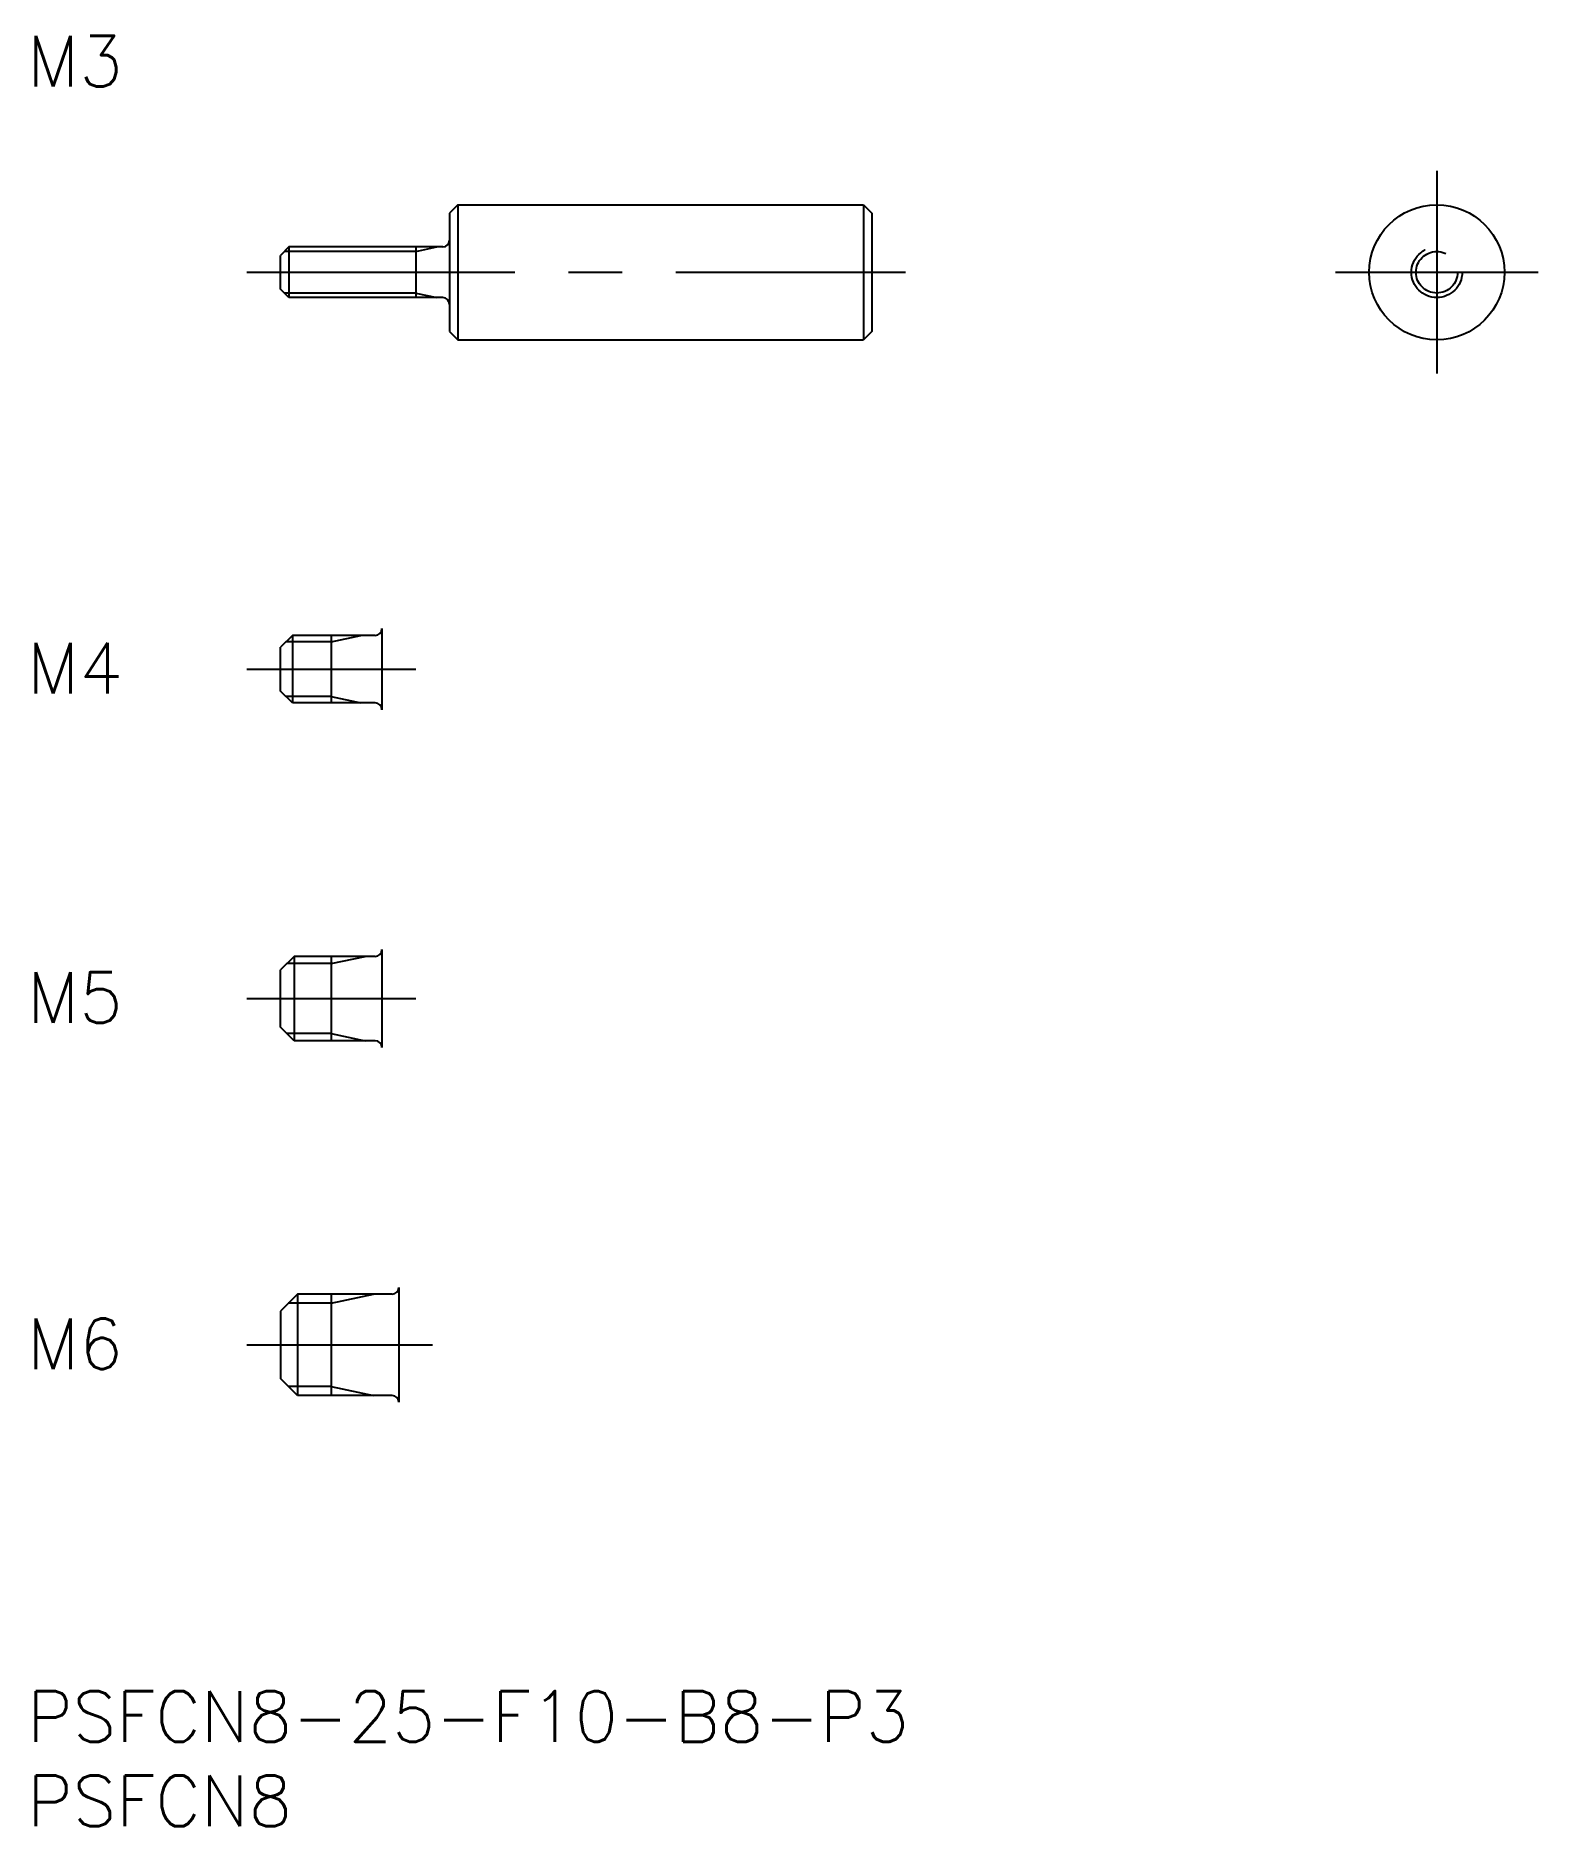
# Model space of a CAD drawing. Extents: x 1 to 89, y -8 to 98.
import ezdxf

# ---------------------------------------------------------------- set-up
doc = ezdxf.new("R2010")
doc.units = 0
doc.header["$LTSCALE"] = 0.5
doc.linetypes.add('CENTER', pattern=[50.8, 31.75, -6.35, 6.35, -6.35])
doc.linetypes.add('DASHED', pattern=[19.05, 12.7, -6.35])
for name, color, linetype in [('MSM_CENTER', 1, 'CENTER'), ('MSM_CONTINUOUS', 7, 'CONTINUOUS'), ('MSM_DASHED', 4, 'DASHED'), ('MSM_NARROW', 5, 'CONTINUOUS'), ('MSM_PART_NUMBER', 7, 'CONTINUOUS')]:
    doc.layers.add(name, color=color, linetype=linetype)
doc.styles.get("Standard").update_dxf_attribs({"font": 'txt.shx', "height": 1, "bigfont": 'bigfont.shx'})

# ---------------------------------------------------------------- blocks, each defined once
blk = doc.blocks.new('*U10')
at = {"layer": 'MSM_PART_NUMBER'}
blk.add_text('PSFCN8-25-F10-B8-P3', height=3, dxfattribs=at).set_placement((0, -3))
blk = doc.blocks.new('*U11')
at = {"layer": 'MSM_PART_NUMBER'}
blk.add_text('PSFCN8', height=3, dxfattribs=at).set_placement((0, -8))
blk = doc.blocks.new('*U12')
at = {"layer": 'MSM_PART_NUMBER'}
blk.add_text('M6', height=3, dxfattribs=at).set_placement((0, 19.06))
blk = doc.blocks.new('*U13')
at = {"layer": 'MSM_PART_NUMBER'}
blk.add_text('M5', height=3, dxfattribs=at).set_placement((0, 39.56))
blk = doc.blocks.new('*U14')
at = {"layer": 'MSM_PART_NUMBER'}
blk.add_text('M4', height=3, dxfattribs=at).set_placement((0, 59.06))
blk = doc.blocks.new('*U15')
at = {"layer": 'MSM_PART_NUMBER'}
blk.add_text('M3', height=3, dxfattribs=at).set_placement((0, 95))

msp = doc.modelspace()

# ---------------------------------------------------------------- linework, layer by layer
at = {"layer": 'MSM_CENTER'}
for p, q in [((83.44, 90), (83.44, 78)), ((13, 84), (52, 84)), ((77.44, 84), (89.44, 84)), ((13, 60.5), (23, 60.5)), ((13, 41), (23, 41)), ((13, 20.5), (24, 20.5))]:
    msp.add_line(p, q, dxfattribs=at)
at = {"layer": 'MSM_CONTINUOUS'}
for p, q in [((25.5, 88), (25, 87.5)), ((25.5, 88), (49.5, 88)), ((25.5, 88), (25.5, 80)), ((49.5, 88), (50, 87.5)), ((49.5, 88), (49.5, 80)), ((25, 87.5), (25, 80.5)), ((50, 87.5), (50, 80.5)), ((15.5, 85.5), (15, 85)), ((15, 83), (15, 85)), ((24.6, 85.5), (15.5, 85.5)), ((15.5, 85.5), (15.5, 82.5)), ((23, 85.5), (23, 82.5)), ((50, 84), (50, 84)), ((15.5, 82.5), (15, 83)), ((24.6, 82.5), (15.5, 82.5)), ((25, 80.5), (25.5, 80)), ((25.5, 80), (49.5, 80)), ((50, 80.5), (49.5, 80)), ((21, 62.9), (21, 58.1)), ((15.7, 62.5), (15, 61.8)), ((15, 59.2), (15, 61.8)), ((20.6, 62.5), (15.7, 62.5)), ((15.7, 62.5), (15.7, 58.5)), ((18, 62.5), (18, 58.5)), ((15.7, 58.5), (15, 59.2)), ((20.6, 58.5), (15.7, 58.5)), ((15.8, 43.5), (15, 42.7)), ((20.6, 43.5), (15.8, 43.5)), ((15.8, 43.5), (15.8, 38.5)), ((18, 43.5), (18, 38.5)), ((21, 43.9), (21, 38.1)), ((15, 39.3), (15, 42.7)), ((15.8, 38.5), (15, 39.3)), ((20.6, 38.5), (15.8, 38.5)), ((16, 23.5), (15, 22.5)), ((21.6, 23.5), (16, 23.5)), ((16, 23.5), (16, 17.5)), ((18, 23.5), (18, 17.5)), ((22, 23.9), (22, 17.1)), ((15, 22.5), (15, 18.5)), ((16, 17.5), (15, 18.5)), ((21.6, 17.5), (16, 17.5))]:
    msp.add_line(p, q, dxfattribs=at)
msp.add_circle((83.44, 84), 4, dxfattribs=at)
for centre, start, end in [((24.6, 85.9), 270, 0), ((24.6, 82.1), 0, 90), ((20.6, 62.9), 270, 0), ((20.6, 58.1), 0, 90), ((20.6, 43.9), 270, 0), ((20.6, 38.1), 0, 90), ((21.6, 23.9), 270, 0), ((21.6, 17.1), 0, 90)]:
    msp.add_arc(centre, 0.4, start, end, dxfattribs=at)
at = {"layer": 'MSM_DASHED'}
for radius in [1.5, 1.23]:
    msp.add_circle((83.44, 84), radius, dxfattribs=at)
at = {"layer": 'MSM_NARROW'}
for p, q in [((23, 85.23), (15.23, 85.23)), ((23, 85.23), (24.25, 85.5)), ((23, 82.77), (15.23, 82.77)), ((23, 82.77), (24.25, 82.5)), ((18, 62.12), (15.32, 62.12)), ((18, 62.12), (19.75, 62.5)), ((18, 58.88), (15.32, 58.88)), ((18, 58.88), (19.75, 58.5)), ((18, 43.07), (20, 43.5)), ((18, 43.07), (15.37, 43.07)), ((18, 38.93), (15.37, 38.93)), ((18, 38.93), (20, 38.5)), ((18, 22.96), (20.5, 23.5)), ((18, 22.96), (15.46, 22.96)), ((18, 18.04), (15.46, 18.04)), ((18, 18.04), (20.5, 17.5))]:
    msp.add_line(p, q, dxfattribs=at)

# ---------------------------------------------------------------- block references
at = {"layer": 'MSM_CONTINUOUS'}
for name in ['*U15', '*U14', '*U13', '*U12', '*U10', '*U11']:
    msp.add_blockref(name, (0, 0), dxfattribs=at)

doc.saveas('drawing.dxf')
